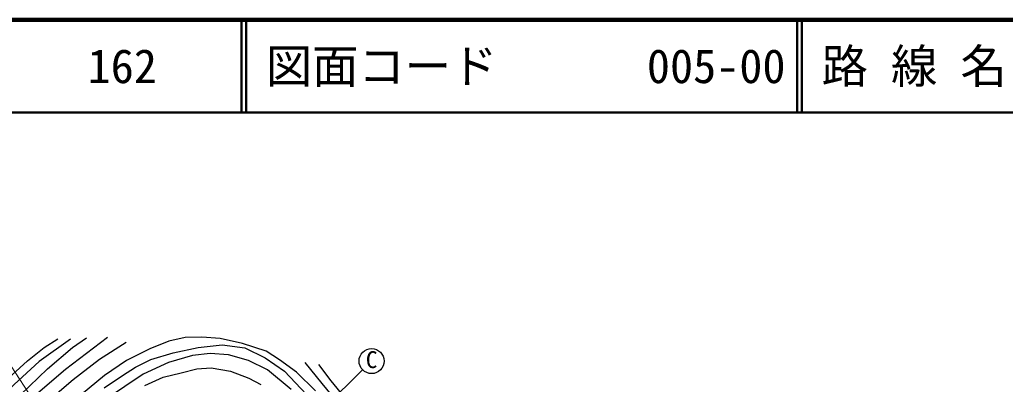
# Model space of a CAD drawing. Units: millimetres at full size, sheet at 1:1000; details may follow other scales. Extents: x 40000 to 680000, y 20000 to 380000.
# Drawn here: x 93812 to 200212, y 340703 to 380000 of the extents above; entities that cross this region are included whole.
import ezdxf
from ezdxf.enums import TextEntityAlignment as Align

# ---------------------------------------------------------------- set-up
doc = ezdxf.new("R2010")
doc.units = ezdxf.units.MM
doc.header["$LTSCALE"] = 1000
for name, color, linetype, lineweight in [('M-BGD', 7, 'Continuous', 25), ('M-BGD-EXST', 7, 'Continuous', 25), ('M-STR-HTXT', 7, 'Continuous', 13), ('M-TTL', 2, 'Continuous', 140), ('M-TTL-LINE', 7, 'Continuous', 50)]:
    doc.layers.add(name, color=color, linetype=linetype, lineweight=lineweight)
doc.layers.add('M-TTL-TXT', color=7, linetype='Continuous')
doc.styles.add('ＭＳ ゴシック', font='')
doc.styles.get('ＭＳ ゴシック').set_extended_font_data('MS Gothic')

msp = doc.modelspace()

# ---------------------------------------------------------------- linework, layer by layer
at = {"layer": 'M-BGD'}
for points in [[(74219, 323599), (77619, 326678), (81531, 330460), (84957, 333859), (88286, 337195), (91201, 340031), (92981, 341724), (94657, 343219), (96467, 344668), (97913, 345604)], [(99310, 345579), (95909, 343151), (93224, 340672), (90868, 338286), (89104, 336599), (86368, 333686), (83576, 330537), (81198, 328058), (78028, 325119), (75329, 322346)], [(76302, 321249), (79513, 324531), (83860, 329258), (88054, 333552), (91636, 337317), (93886, 339565), (96801, 342377), (99514, 344684), (101023, 345706)], [(103273, 345755), (98747, 342305), (95500, 339545), (92124, 336274), (87977, 331737), (83988, 327418), (80357, 323176), (77365, 320049)], [(78267, 319032), (79940, 320647), (81785, 322806), (84195, 325540), (86686, 328290), (90173, 332269), (92729, 334954), (97110, 339110), (99591, 341232), (102429, 343404), (105318, 345244)], [(125748, 340003), (123704, 342004), (121857, 343343), (120410, 344270), (117871, 345104), (115439, 345637), (113468, 345796), (111657, 345761), (109917, 345335), (107869, 344517), (105330, 343274), (102950, 341642), (100500, 339601)], [(102920, 340315), (104925, 341634), (106323, 342530), (107985, 343374), (110386, 344086), (113077, 344666), (115662, 344956), (118124, 344629), (120299, 343556), (122408, 342123), (124790, 339589)], [(123115, 340139), (120560, 342254), (118528, 343280), (116370, 343866), (114380, 344033), (112452, 343803), (109870, 343065), (107147, 341788), (103187, 339129)], [(124591, 343054), (126425, 340788), (128620, 338136)], [(130309, 337536), (127436, 341085), (126098, 342824)], [(107323, 340565), (109285, 341460), (111228, 341936), (112924, 342355), (114486, 342469), (116563, 342107), (118545, 341365), (119827, 340693)]]:
    msp.add_lwpolyline(points, dxfattribs=at)
at = {"layer": 'M-BGD-EXST'}
msp.add_line((115085, 326748), (130834, 342256), dxfattribs=at)
msp.add_circle((131796, 343203), 1350, dxfattribs=at)
at = {"layer": 'M-STR-HTXT'}
msp.add_line((96810, 336647), (90361, 346512), dxfattribs=at)
at = {"layer": 'M-TTL'}
msp.add_line((680000, 380000), (40000, 380000), dxfattribs=at)
at = {"layer": 'M-TTL-LINE'}
for p, q in [((117750, 380000), (117750, 370000)), ((118250, 380000), (118250, 370000)), ((177750, 380000), (177750, 370000)), ((178250, 380000), (178250, 370000)), ((40000, 370000), (680000, 370000))]:
    msp.add_line(p, q, dxfattribs=at)

# ---------------------------------------------------------------- texts
at = {"layer": 'M-BGD-EXST', "style": 'ＭＳ ゴシック'}
msp.add_text('C', height=1833, rotation=358.508, dxfattribs=at).set_placement((131141, 341911), align=Align.BOTTOM_LEFT)
at = {"layer": 'M-TTL-TXT', "style": 'ＭＳ ゴシック'}
for s, p in [('162', (101142, 375000)), ('図面コード', (120380, 375000)), ('005-00', (161521, 375000)), ('路 線 名', (180380, 375000))]:
    msp.add_text(s, height=3666, dxfattribs=at).set_placement(p, align=Align.MIDDLE_LEFT)

doc.saveas('drawing.dxf')
